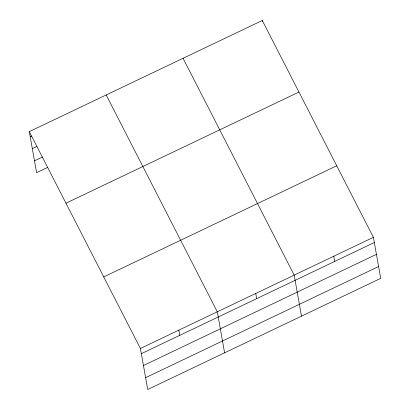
<?xml version="1.0" encoding="UTF-8"?>
<svg xmlns="http://www.w3.org/2000/svg" width="410" height="410" viewBox="0 0 410 410"><rect width="100%" height="100%" fill="white"/><g stroke="black" fill="none" stroke-linecap="round" stroke-linejoin="round"><path stroke-width="0.61" d="M29.294 131.646L262.282 20.5L373.397 237.334L380.705 278.354L147.718 389.5L140.41 348.479L29.294 131.646L36.603 172.666L47.504 167.47M30.222 136.848L31.944 136.023M32.328 148.666L36.915 146.478M34.496 160.848L42.527 157.015M65.964 203.201L298.952 92.055M103.74 276.924L336.728 165.778M140.41 348.479L373.397 237.334M141.337 353.676L374.325 242.53M143.444 365.5L376.431 254.354M145.611 377.677L378.599 266.531M183.065 58.292L294.18 275.12L301.488 316.141M106.18 94.966L217.295 311.8L224.603 352.82M333.791 256.224L334.714 261.426M262.282 20.5L262.487 21.653M255.737 293.463L256.665 298.659M178.852 330.137L179.78 335.339"/></g></svg>
